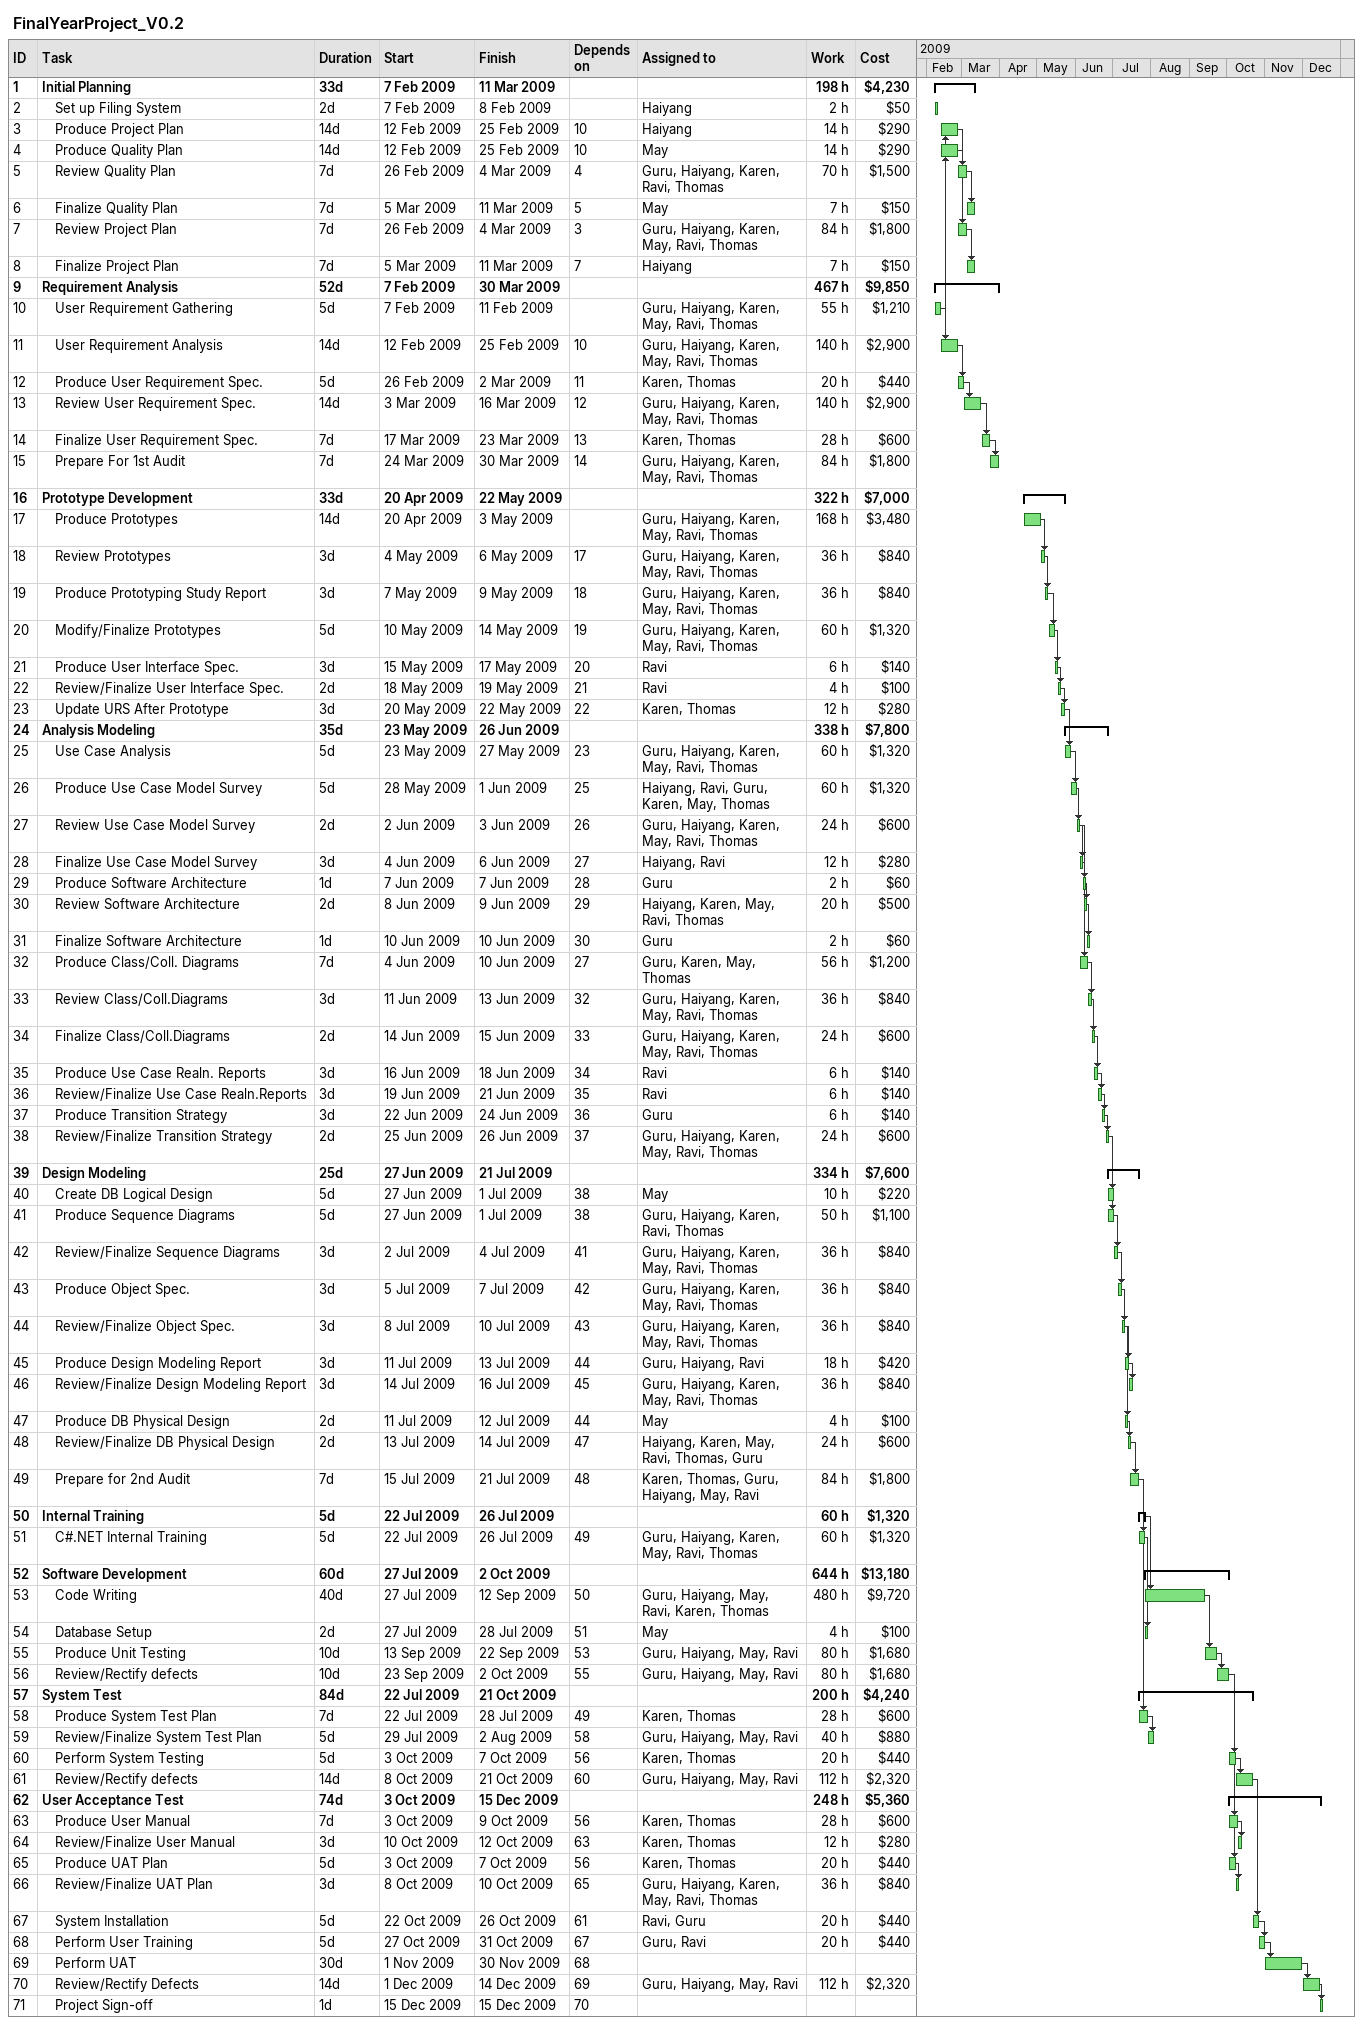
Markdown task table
FinalYearProject_V0.2

| ID | Level | Task | Duration | Start | Finish | Predecessors | Resources | Work (h) | Cost ($) |
|---|---|---|---|---|---|---|---|---|---|
| 1 | 1 | **Initial Planning** | 33d | 2009-02-07 | 2009-03-11 |  |  | 198 | 4230 |
| 2 | 2 | Set up Filing System | 2d | 2009-02-07 | 2009-02-08 |  | Haiyang | 2 | 50 |
| 3 | 2 | Produce Project Plan | 14d | 2009-02-12 | 2009-02-25 | 10 | Haiyang | 14 | 290 |
| 4 | 2 | Produce Quality Plan | 14d | 2009-02-12 | 2009-02-25 | 10 | May | 14 | 290 |
| 5 | 2 | Review Quality Plan | 7d | 2009-02-26 | 2009-03-04 | 4 | Guru, Haiyang, Karen, Ravi, Thomas | 70 | 1500 |
| 6 | 2 | Finalize Quality Plan | 7d | 2009-03-05 | 2009-03-11 | 5 | May | 7 | 150 |
| 7 | 2 | Review Project Plan | 7d | 2009-02-26 | 2009-03-04 | 3 | Guru, Haiyang, Karen, May, Ravi, Thomas | 84 | 1800 |
| 8 | 2 | Finalize Project Plan | 7d | 2009-03-05 | 2009-03-11 | 7 | Haiyang | 7 | 150 |
| 9 | 1 | **Requirement Analysis** | 52d | 2009-02-07 | 2009-03-30 |  |  | 467 | 9850 |
| 10 | 2 | User Requirement Gathering | 5d | 2009-02-07 | 2009-02-11 |  | Guru, Haiyang, Karen, May, Ravi, Thomas | 55 | 1210 |
| 11 | 2 | User Requirement Analysis | 14d | 2009-02-12 | 2009-02-25 | 10 | Guru, Haiyang, Karen, May, Ravi, Thomas | 140 | 2900 |
| 12 | 2 | Produce User Requirement Spec. | 5d | 2009-02-26 | 2009-03-02 | 11 | Karen, Thomas | 20 | 440 |
| 13 | 2 | Review User Requirement Spec. | 14d | 2009-03-03 | 2009-03-16 | 12 | Guru, Haiyang, Karen, May, Ravi, Thomas | 140 | 2900 |
| 14 | 2 | Finalize User Requirement Spec. | 7d | 2009-03-17 | 2009-03-23 | 13 | Karen, Thomas | 28 | 600 |
| 15 | 2 | Prepare For 1st Audit | 7d | 2009-03-24 | 2009-03-30 | 14 | Guru, Haiyang, Karen, May, Ravi, Thomas | 84 | 1800 |
| 16 | 1 | **Prototype Development** | 33d | 2009-04-20 | 2009-05-22 |  |  | 322 | 7000 |
| 17 | 2 | Produce Prototypes | 14d | 2009-04-20 | 2009-05-03 |  | Guru, Haiyang, Karen, May, Ravi, Thomas | 168 | 3480 |
| 18 | 2 | Review Prototypes | 3d | 2009-05-04 | 2009-05-06 | 17 | Guru, Haiyang, Karen, May, Ravi, Thomas | 36 | 840 |
| 19 | 2 | Produce Prototyping Study Report | 3d | 2009-05-07 | 2009-05-09 | 18 | Guru, Haiyang, Karen, May, Ravi, Thomas | 36 | 840 |
| 20 | 2 | Modify/Finalize Prototypes | 5d | 2009-05-10 | 2009-05-14 | 19 | Guru, Haiyang, Karen, May, Ravi, Thomas | 60 | 1320 |
| 21 | 2 | Produce User Interface Spec. | 3d | 2009-05-15 | 2009-05-17 | 20 | Ravi | 6 | 140 |
| 22 | 2 | Review/Finalize User Interface Spec. | 2d | 2009-05-18 | 2009-05-19 | 21 | Ravi | 4 | 100 |
| 23 | 2 | Update URS After Prototype | 3d | 2009-05-20 | 2009-05-22 | 22 | Karen, Thomas | 12 | 280 |
| 24 | 1 | **Analysis Modeling** | 35d | 2009-05-23 | 2009-06-26 |  |  | 338 | 7800 |
| 25 | 2 | Use Case Analysis | 5d | 2009-05-23 | 2009-05-27 | 23 | Guru, Haiyang, Karen, May, Ravi, Thomas | 60 | 1320 |
| 26 | 2 | Produce Use Case Model Survey | 5d | 2009-05-28 | 2009-06-01 | 25 | Haiyang, Ravi, Guru, Karen, May, Thomas | 60 | 1320 |
| 27 | 2 | Review Use Case Model Survey | 2d | 2009-06-02 | 2009-06-03 | 26 | Guru, Haiyang, Karen, May, Ravi, Thomas | 24 | 600 |
| 28 | 2 | Finalize Use Case Model Survey | 3d | 2009-06-04 | 2009-06-06 | 27 | Haiyang, Ravi | 12 | 280 |
| 29 | 2 | Produce Software Architecture | 1d | 2009-06-07 | 2009-06-07 | 28 | Guru | 2 | 60 |
| 30 | 2 | Review Software Architecture | 2d | 2009-06-08 | 2009-06-09 | 29 | Haiyang, Karen, May, Ravi, Thomas | 20 | 500 |
| 31 | 2 | Finalize Software Architecture | 1d | 2009-06-10 | 2009-06-10 | 30 | Guru | 2 | 60 |
| 32 | 2 | Produce Class/Coll. Diagrams | 7d | 2009-06-04 | 2009-06-10 | 27 | Guru, Karen, May, Thomas | 56 | 1200 |
| 33 | 2 | Review Class/Coll.Diagrams | 3d | 2009-06-11 | 2009-06-13 | 32 | Guru, Haiyang, Karen, May, Ravi, Thomas | 36 | 840 |
| 34 | 2 | Finalize Class/Coll.Diagrams | 2d | 2009-06-14 | 2009-06-15 | 33 | Guru, Haiyang, Karen, May, Ravi, Thomas | 24 | 600 |
| 35 | 2 | Produce Use Case Realn. Reports | 3d | 2009-06-16 | 2009-06-18 | 34 | Ravi | 6 | 140 |
| 36 | 2 | Review/Finalize Use Case Realn.Reports | 3d | 2009-06-19 | 2009-06-21 | 35 | Ravi | 6 | 140 |
| 37 | 2 | Produce Transition Strategy | 3d | 2009-06-22 | 2009-06-24 | 36 | Guru | 6 | 140 |
| 38 | 2 | Review/Finalize Transition Strategy | 2d | 2009-06-25 | 2009-06-26 | 37 | Guru, Haiyang, Karen, May, Ravi, Thomas | 24 | 600 |
| 39 | 1 | **Design Modeling** | 25d | 2009-06-27 | 2009-07-21 |  |  | 334 | 7600 |
| 40 | 2 | Create DB Logical Design | 5d | 2009-06-27 | 2009-07-01 | 38 | May | 10 | 220 |
| 41 | 2 | Produce Sequence Diagrams | 5d | 2009-06-27 | 2009-07-01 | 38 | Guru, Haiyang, Karen, Ravi, Thomas | 50 | 1100 |
| 42 | 2 | Review/Finalize Sequence Diagrams | 3d | 2009-07-02 | 2009-07-04 | 41 | Guru, Haiyang, Karen, May, Ravi, Thomas | 36 | 840 |
| 43 | 2 | Produce Object Spec. | 3d | 2009-07-05 | 2009-07-07 | 42 | Guru, Haiyang, Karen, May, Ravi, Thomas | 36 | 840 |
| 44 | 2 | Review/Finalize Object Spec. | 3d | 2009-07-08 | 2009-07-10 | 43 | Guru, Haiyang, Karen, May, Ravi, Thomas | 36 | 840 |
| 45 | 2 | Produce Design Modeling Report | 3d | 2009-07-11 | 2009-07-13 | 44 | Guru, Haiyang, Ravi | 18 | 420 |
| 46 | 2 | Review/Finalize Design Modeling Report | 3d | 2009-07-14 | 2009-07-16 | 45 | Guru, Haiyang, Karen, May, Ravi, Thomas | 36 | 840 |
| 47 | 2 | Produce DB Physical Design | 2d | 2009-07-11 | 2009-07-12 | 44 | May | 4 | 100 |
| 48 | 2 | Review/Finalize DB Physical Design | 2d | 2009-07-13 | 2009-07-14 | 47 | Haiyang, Karen, May, Ravi, Thomas, Guru | 24 | 600 |
| 49 | 2 | Prepare for 2nd Audit | 7d | 2009-07-15 | 2009-07-21 | 48 | Karen, Thomas, Guru, Haiyang, May, Ravi | 84 | 1800 |
| 50 | 1 | **Internal Training** | 5d | 2009-07-22 | 2009-07-26 |  |  | 60 | 1320 |
| 51 | 2 | C#.NET Internal Training | 5d | 2009-07-22 | 2009-07-26 | 49 | Guru, Haiyang, Karen, May, Ravi, Thomas | 60 | 1320 |
| 52 | 1 | **Software Development** | 60d | 2009-07-27 | 2009-10-02 |  |  | 644 | 13180 |
| 53 | 2 | Code Writing | 40d | 2009-07-27 | 2009-09-12 | 50 | Guru, Haiyang, May, Ravi, Karen, Thomas | 480 | 9720 |
| 54 | 2 | Database Setup | 2d | 2009-07-27 | 2009-07-28 | 51 | May | 4 | 100 |
| 55 | 2 | Produce Unit Testing | 10d | 2009-09-13 | 2009-09-22 | 53 | Guru, Haiyang, May, Ravi | 80 | 1680 |
| 56 | 2 | Review/Rectify defects | 10d | 2009-09-23 | 2009-10-02 | 55 | Guru, Haiyang, May, Ravi | 80 | 1680 |
| 57 | 1 | **System Test** | 84d | 2009-07-22 | 2009-10-21 |  |  | 200 | 4240 |
| 58 | 2 | Produce System Test Plan | 7d | 2009-07-22 | 2009-07-28 | 49 | Karen, Thomas | 28 | 600 |
| 59 | 2 | Review/Finalize System Test Plan | 5d | 2009-07-29 | 2009-08-02 | 58 | Guru, Haiyang, May, Ravi | 40 | 880 |
| 60 | 2 | Perform System Testing | 5d | 2009-10-03 | 2009-10-07 | 56 | Karen, Thomas | 20 | 440 |
| 61 | 2 | Review/Rectify defects | 14d | 2009-10-08 | 2009-10-21 | 60 | Guru, Haiyang, May, Ravi | 112 | 2320 |
| 62 | 1 | **User Acceptance Test** | 74d | 2009-10-03 | 2009-12-15 |  |  | 248 | 5360 |
| 63 | 2 | Produce User Manual | 7d | 2009-10-03 | 2009-10-09 | 56 | Karen, Thomas | 28 | 600 |
| 64 | 2 | Review/Finalize User Manual | 3d | 2009-10-10 | 2009-10-12 | 63 | Karen, Thomas | 12 | 280 |
| 65 | 2 | Produce UAT Plan | 5d | 2009-10-03 | 2009-10-07 | 56 | Karen, Thomas | 20 | 440 |
| 66 | 2 | Review/Finalize UAT Plan | 3d | 2009-10-08 | 2009-10-10 | 65 | Guru, Haiyang, Karen, May, Ravi, Thomas | 36 | 840 |
| 67 | 2 | System Installation | 5d | 2009-10-22 | 2009-10-26 | 61 | Ravi, Guru | 20 | 440 |
| 68 | 2 | Perform User Training | 5d | 2009-10-27 | 2009-10-31 | 67 | Guru, Ravi | 20 | 440 |
| 69 | 2 | Perform UAT | 30d | 2009-11-01 | 2009-11-30 | 68 |  |  |  |
| 70 | 2 | Review/Rectify Defects | 14d | 2009-12-01 | 2009-12-14 | 69 | Guru, Haiyang, May, Ravi | 112 | 2320 |
| 71 | 2 | Project Sign-off | 1d | 2009-12-15 | 2009-12-15 | 70 |  |  |  |
